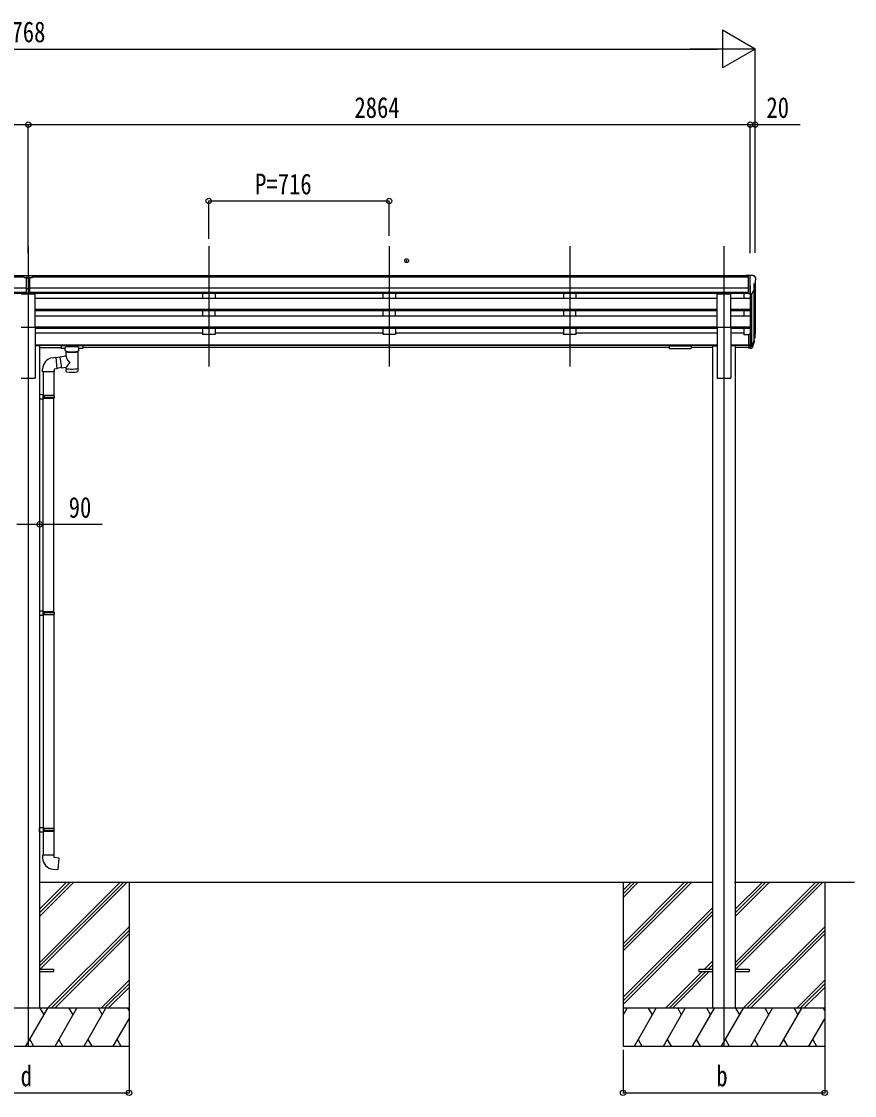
# Model space of a CAD drawing. Units: millimetres, scale not verified. Extents: x -10512 to 10512, y -7425 to 7425.
# Drawn here: x -1282 to 2023, y -3698 to 564 of the extents above; entities that cross this region are included whole.
import ezdxf
from ezdxf.enums import TextEntityAlignment as Align

# ---------------------------------------------------------------- set-up
doc = ezdxf.new("R2010")
doc.units = ezdxf.units.MM
doc.header["$LTSCALE"] = 30
doc.header["$PDMODE"] = 32
doc.header["$PDSIZE"] = 15
for name, color, linetype in [('0-3_YKK_12', 2, 'Continuous'), ('0-4_YKK_13', 4, 'Continuous'), ('0-5_YKK_A1', 4, 'Continuous'), ('0-6_YKK_D', 6, 'Continuous')]:
    doc.layers.add(name, color=color, linetype=linetype)
doc.styles.add('ＭＳ ゴシック', font='')
doc.styles.get('ＭＳ ゴシック').set_extended_font_data('MS Gothic')

msp = doc.modelspace()

# ---------------------------------------------------------------- linework, layer by layer
at = {"layer": '0-3_YKK_12'}
for p, q in [((-1255.31, -326.95), (-1255.31, -3501.36)), ((-539.31, -326.95), (-539.31, -804.47)), ((176.69, -326.95), (176.69, -804.47)), ((892.69, -326.95), (892.69, -804.47)), ((1504.69, -326.95), (1504.69, -3501.36))]:
    msp.add_line(p, q, dxfattribs=at)
at = {"layer": '0-4_YKK_13'}
for p, q in [((-1271.81, -451.37), (-1271.81, -443.53)), ((-1271.81, -451.37), (-1261.81, -451.37)), ((-1255.31, -452.19), (-1261.81, -451.79)), ((-1261.81, -453.37), (-1248.81, -453.37)), ((-1248.81, -451.85), (-1255.31, -452.17)), ((-1248.81, -515), (-1248.81, -449.72)), ((1602.19, -443.34), (1592.19, -443.43)), ((1592.19, -444.94), (1592.19, -443.43)), ((1602.19, -515.32), (1602.19, -443.34)), ((1620.69, -443.34), (1602.19, -443.34)), ((1608.69, -516.32), (1608.69, -443.34)), ((1620.69, -443.34), (1623.02, -443.48)), ((1623.78, -443.91), (1627.84, -449.72)), ((1630.69, -452.71), (1630.69, -453.34)), ((-1261.81, -494.89), (-1255.31, -495.06)), ((-1255.31, -495.06), (-1248.81, -494.89)), ((1616.31, -514.51), (1625.31, -498.92)), ((1622.69, -477.85), (1622.69, -494.13)), ((1628.15, -474.52), (1622.84, -477.59)), ((-1282.81, -516.99), (-1227.81, -516.99)), ((-1261.81, -513.94), (-1255.31, -514.34)), ((-1255.31, -514.34), (-1248.81, -513.94)), ((-1227.81, -648.79), (-1227.81, -516.99)), ((1477.19, -648.79), (1477.19, -516.99)), ((1477.19, -516.99), (1532.19, -516.99)), ((1532.19, -648.79), (1532.19, -516.99)), ((1602.19, -515.32), (1608.69, -515.32)), ((1608.69, -516.32), (1613.9, -516.01)), ((-1282.81, -648.79), (-1227.81, -648.79)), ((1477.19, -648.79), (1532.19, -648.79)), ((1602.19, -677.06), (1602.19, -731.1)), ((1602.19, -677.06), (1608.69, -677.06)), ((1608.69, -677.06), (1608.69, -731.84)), ((-1125.31, -721.64), (-1125.31, -732.4)), ((-1040.31, -720.98), (-1123.31, -720.98)), ((-1040.31, -723.16), (-1123.31, -723.16)), ((-1038.31, -721.64), (-1038.31, -732.4)), ((-1038.31, -721.84), (-1038.31, -723.38)), ((1287.69, -721.64), (1287.69, -732.4)), ((1287.69, -721.84), (1287.69, -723.38)), ((1289.69, -720.98), (1372.69, -720.98)), ((1289.69, -723.16), (1372.69, -723.16)), ((1374.69, -721.64), (1374.69, -732.4)), ((1602.19, -717.2), (1608.69, -717.2)), ((1602.19, -722.07), (1608.69, -722.07)), ((1608.69, -722.09), (1613.82, -722.09)), ((1608.69, -723.9), (1613.53, -723.9)), ((1615.12, -721.42), (1622.88, -706.01)), ((1624.32, -706.37), (1616.13, -722.55)), ((1624.94, -706.93), (1616.13, -730.48)), ((1626.99, -689.88), (1623.72, -696.94)), ((1627.59, -691.25), (1623.72, -699.2)), ((1625.28, -702.53), (1624.94, -706.93)), ((-1129.93, -765.86), (-1104.71, -761.94)), ((-1129.93, -765.86), (-1122.91, -811.11)), ((-1108.81, -733.07), (-1123.31, -733.07)), ((-1108.81, -739.88), (-1108.81, -729.6)), ((-1104.71, -761.95), (-1104.71, -744.36)), ((-1058.91, -744.38), (-1058.9, -824.67)), ((-1054.81, -739.88), (-1054.81, -729.6)), ((-1040.31, -733.07), (-1054.81, -733.07)), ((1289.69, -733.07), (1372.69, -733.07)), ((1602.19, -731.1), (1608.69, -731.1)), ((1608.69, -731.84), (1613.53, -731.84)), ((-1158.67, -769.88), (-1146.16, -768.32)), ((-1129.64, -767.73), (-1145.99, -770.27)), ((-1123.2, -809.24), (-1142.32, -812.2)), ((-1104.71, -808.29), (-1122.91, -811.11)), ((-1104.73, -824.67), (-1104.71, -808.04)), ((-1198.07, -825.89), (-1198.07, -814.98)), ((-1152.07, -825.89), (-1198.07, -825.89)), ((-1196.11, -825.89), (-1196.11, -916.73)), ((-1154.11, -825.89), (-1154.11, -919.29)), ((-1194.11, -916.79), (-1210.11, -916.31)), ((-1210.11, -916.31), (-1210.11, -934.26)), ((-1194.11, -933.79), (-1210.11, -934.26)), ((-1194.11, -918.79), (-1196.11, -918.79)), ((-1153.11, -919.29), (-1196.11, -919.29)), ((-1152.11, -921.29), (-1196.11, -921.29)), ((-1152.11, -929.29), (-1196.11, -929.29)), ((-1153.11, -931.29), (-1196.11, -931.29)), ((-1196.11, -1775.98), (-1196.11, -933.84)), ((-1194.11, -918.79), (-1194.11, -916.79)), ((-1194.11, -933.79), (-1194.11, -931.79)), ((-1191.64, -921.29), (-1191.21, -919.29)), ((-1154.11, -1778.54), (-1154.11, -931.29)), ((-1152.11, -921.29), (-1153.11, -919.29)), ((-1152.11, -929.29), (-1153.11, -931.29)), ((-1152.11, -921.29), (-1152.11, -929.29)), ((-1194.11, -1776.04), (-1210.11, -1775.57)), ((-1210.11, -1775.57), (-1210.11, -1793.51)), ((-1194.11, -1778.04), (-1196.11, -1778.04)), ((-1153.11, -1778.54), (-1196.11, -1778.54)), ((-1152.11, -1780.54), (-1196.11, -1780.54)), ((-1152.11, -1788.54), (-1196.11, -1788.54)), ((-1194.11, -1778.04), (-1194.11, -1776.04)), ((-1191.64, -1780.54), (-1191.21, -1778.54)), ((-1152.11, -1780.54), (-1153.11, -1778.54)), ((-1152.11, -1788.54), (-1153.11, -1790.54)), ((-1152.11, -1780.54), (-1152.11, -1788.54)), ((-1194.11, -1793.04), (-1210.11, -1793.51)), ((-1153.11, -1790.54), (-1196.11, -1790.54)), ((-1196.11, -1793.1), (-1196.11, -2635.23)), ((-1194.11, -1793.04), (-1194.11, -1791.04)), ((-1154.11, -1790.54), (-1154.11, -2637.79)), ((-1194.11, -2635.29), (-1210.11, -2634.82)), ((-1210.11, -2652.76), (-1210.11, -2634.82)), ((-1153.11, -2637.79), (-1196.11, -2637.79)), ((-1152.11, -2639.79), (-1196.11, -2639.79)), ((-1194.11, -2635.29), (-1194.11, -2637.29)), ((-1152.11, -2639.79), (-1153.11, -2637.79)), ((-1152.11, -2647.79), (-1152.11, -2639.79)), ((-1194.11, -2652.29), (-1210.11, -2652.76)), ((-1152.11, -2647.79), (-1196.11, -2647.79)), ((-1153.11, -2649.79), (-1196.11, -2649.79)), ((-1194.11, -2650.29), (-1196.11, -2650.29)), ((-1196.11, -2652.35), (-1196.11, -2743.79)), ((-1194.11, -2650.29), (-1194.11, -2652.29)), ((-1191.64, -2647.79), (-1191.21, -2649.79)), ((-1154.11, -2649.79), (-1154.11, -2743.79)), ((-1152.11, -2647.79), (-1153.11, -2649.79)), ((-1152.11, -2743.79), (-1198.11, -2743.79)), ((-1198.11, -2743.79), (-1198.11, -2754.71)), ((-1152.11, -2753.79), (-1152.11, -2743.79)), ((-1210.11, -3196.86), (-1155.31, -3196.86)), ((-1210.11, -3205.86), (-1155.31, -3205.86)), ((-1155.31, -3196.86), (-1155.31, -3205.86)), ((1404.69, -3196.86), (1404.69, -3205.86)), ((1404.69, -3196.86), (1459.49, -3196.86)), ((1404.69, -3205.86), (1459.49, -3205.86)), ((1549.89, -3196.86), (1604.69, -3196.86)), ((1549.89, -3205.86), (1604.69, -3205.86)), ((1604.69, -3196.86), (1604.69, -3205.86))]:
    msp.add_line(p, q, dxfattribs=at)
for points in [[(-1271.81, -443.53), (-1253.81, -443.37), (-1238.81, -443.51)], [(-1248.81, -515), (-1255.31, -515.4), (-1261.81, -515), (-1261.81, -449.66)], [(-1248.81, -451.33), (-1238.81, -451.24), (-1238.81, -443.51)], [(-1248.81, -496), (-1252.07, -496.08), (-1255.31, -496.16), (-1258.55, -496.08), (-1261.81, -496)], [(-1123.31, -720.98), (-1123.67, -720.98), (-1124.2, -721.01), (-1124.65, -721.06), (-1124.95, -721.14), (-1125.12, -721.24), (-1125.24, -721.37), (-1125.31, -721.55), (-1125.31, -721.64)], [(-1038.31, -721.64), (-1038.35, -721.45), (-1038.43, -721.31), (-1038.53, -721.22), (-1038.63, -721.16), (-1038.75, -721.11), (-1039.05, -721.05), (-1039.54, -721), (-1040.08, -720.98), (-1040.31, -720.98)], [(1287.69, -721.64), (1287.73, -721.45), (1287.81, -721.31), (1287.91, -721.22), (1288.01, -721.16), (1288.13, -721.11), (1288.42, -721.05), (1288.91, -721), (1289.45, -720.98), (1289.69, -720.98)], [(1372.69, -720.98), (1373.04, -720.98), (1373.57, -721.01), (1374.02, -721.06), (1374.32, -721.14), (1374.49, -721.24), (1374.61, -721.37), (1374.68, -721.55), (1374.69, -721.64)], [(-1123.31, -733.07), (-1123.67, -733.06), (-1124.2, -733.04), (-1124.65, -732.99), (-1124.95, -732.91), (-1125.12, -732.81), (-1125.24, -732.67), (-1125.31, -732.49), (-1125.31, -732.4)], [(-1104.71, -744.36), (-1104.95, -744.27), (-1106.3, -743.54), (-1107.41, -742.69), (-1108.17, -741.82), (-1108.63, -740.92), (-1108.8, -740.04)], [(-1054.85, -739.82), (-1054.83, -740.17), (-1055.07, -741.13), (-1055.59, -742.01), (-1056.4, -742.85), (-1057.51, -743.65), (-1058.91, -744.38)], [(-1038.31, -732.4), (-1038.35, -732.6), (-1038.43, -732.74), (-1038.53, -732.83), (-1038.63, -732.89), (-1038.75, -732.94), (-1039.05, -733), (-1039.54, -733.04), (-1040.08, -733.07), (-1040.31, -733.07)], [(1287.69, -732.4), (1287.73, -732.6), (1287.81, -732.74), (1287.91, -732.83), (1288.01, -732.89), (1288.13, -732.94), (1288.42, -733), (1288.91, -733.04), (1289.45, -733.07), (1289.69, -733.07)], [(1372.69, -733.07), (1373.04, -733.06), (1373.57, -733.04), (1374.02, -732.99), (1374.32, -732.91), (1374.49, -732.81), (1374.61, -732.67), (1374.68, -732.49), (1374.69, -732.4)], [(-1146.16, -768.32), (-1142.15, -814.15), (-1152.07, -815.89), (-1152.07, -825.89)], [(-1194.11, -931.79), (-1196.11, -931.79), (-1196.11, -918.79)], [(-1191.64, -921.29), (-1191.64, -929.29), (-1191.21, -931.29)], [(-1194.11, -1791.04), (-1196.11, -1791.04), (-1196.11, -1778.04)], [(-1191.64, -1780.54), (-1191.64, -1788.54), (-1191.21, -1790.54)], [(-1194.11, -2637.29), (-1196.11, -2637.29), (-1196.11, -2650.29)], [(-1191.64, -2647.79), (-1191.64, -2639.79), (-1191.21, -2637.79)], [(-1157.03, -2799.54), (-1136.2, -2801.36), (-1132.19, -2755.53), (-1152.11, -2753.79)]]:
    msp.add_lwpolyline(points, dxfattribs=at)
for centre, radius, start, end in [((1622.96, -444.48), 1, 35, 86.5), ((1627.69, -452.71), 3, 0, 87), ((1428.69, -453.34), 202, 355.05096, 0), ((1622.99, -477.85), 0.3, 120, 180), ((1622.99, -494.13), 0.3, 180, 265.2833), ((1622.72, -497.42), 3, 330, 85.2833), ((1623.78, -470.15), 6.18, 315.00103, 354.2965), ((1613.71, -513.01), 3, 273.5, 330), ((1598.1, -680.38), 30.41, 341.80266, 352.8448), ((1599.51, -682.14), 29.53, 342.01856, 353.49194), ((-1152.16, -815.33), 45.91, 98.14944, 179.55845), ((-1153.11, -2754.71), 45, 180, 265)]:
    msp.add_arc(centre, radius, start, end, dxfattribs=at)
for centre, major_axis, ratio, start_param, end_param in [((-1230.74, -453.68), (24.57, -1.51), 0.121868, 3.1422238, 3.1491027), ((1540.83, -675.89), (-87.93, 4.42), 0.541684, 3.060334, 3.2172517), ((1540.04, -682.57), (89.06, 1.43), 0.57596, 6.1985533, 6.3701348), ((-1123.31, -723.38), (-2, 0), 0.109601, 4.712389, 6.2831853), ((-1040.31, -723.38), (-2, 0), 0.109601, 3.1415927, 4.712389), ((1289.69, -723.38), (2, 0), 0.109601, 1.5707963, 3.1415927), ((1372.69, -723.38), (2, 0), 0.109601, 0, 1.5707963), ((1613.53, -721.19), (3, 0), 0.90356, 4.712389, 5.7595865), ((1613.82, -720.74), (1.5, 0), 0.90356, 4.712389, 5.7595865), ((1538.77, -682.47), (88.05, 0), 0.90356, 5.9828017, 6.0168888), ((1623.98, -702.53), (-1.3, 0), 0.90356, 2.9359903, 4.9130961), ((1538.06, -686.34), (89.07, 0), 0.90356, 6.0316505, 6.077583), ((-1081.81, -729.6), (-27, 0), 0.122176, 3.1415927, 6.2831853), ((-1092.81, -739.88), (-16, 0), 0.361356, 0, 0.0194874), ((-1081.81, -788.49), (22.81, -26.62), 0.234429, 3.1563334, 4.5976381), ((-1081.8, -744.83), (-22.92, 0.42), 0.07247, 0.0008089, 1.5716053), ((-1081.8, -746.45), (-22.92, 0.42), 0.07247, 0.0008089, 1.5716053), ((-1081.82, -744.83), (22.91, 0.42), 0.072511, 4.711586, 6.2823824), ((-1081.82, -746.45), (22.91, 0.42), 0.072511, 4.711586, 6.2823824), ((1613.53, -729.13), (-3, 0), 0.90356, 1.5707963, 2.6179939), ((-1084.37, -785.84), (-20.32, -22.25), 0.045535, 4.9756507, 6.2441899), ((-1081.81, -824.67), (-22.92, 0), 0.101955, 6.2829723, 9.4248207), ((-1081.81, -812.23), (-22.91, 0), 0.122865, 6.2831853, 9.424778)]:
    msp.add_ellipse(centre, major_axis=major_axis, ratio=ratio, start_param=start_param, end_param=end_param, dxfattribs=at)
at = {"layer": '0-5_YKK_A1'}
for p, q in [((-1271.81, -444.94), (-4112.81, -444.94)), ((-1271.81, -450.16), (-4112.81, -450.16)), ((-1248.81, -450.16), (-1248.81, -450.16)), ((1602.19, -444.94), (-1238.81, -444.94)), ((1602.19, -450.16), (-1238.81, -450.16)), ((-1261.81, -493.69), (-4112.81, -493.69)), ((1602.19, -493.69), (-1248.81, -493.69)), ((1608.69, -484.44), (1608.69, -677.06)), ((1623.72, -501.69), (1623.72, -703.41)), ((1628.69, -473.92), (1628.69, -676.7)), ((-1261.81, -511.54), (-4112.81, -511.54)), ((-1261.81, -514.79), (-4112.81, -514.79)), ((1602.19, -511.54), (-1248.81, -511.54)), ((1602.19, -514.79), (-1248.81, -514.79)), ((1477.19, -535.37), (-1227.81, -535.37)), ((-564.31, -514.89), (-564.31, -535.27)), ((-514.31, -535.27), (-564.31, -535.27)), ((-514.31, -514.89), (-514.31, -535.27)), ((151.69, -514.89), (151.69, -535.27)), ((201.69, -535.27), (151.69, -535.27)), ((201.69, -514.89), (201.69, -535.27)), ((867.69, -514.89), (867.69, -536.76)), ((917.69, -535.27), (867.69, -535.27)), ((917.69, -514.89), (917.69, -536.76)), ((1608.69, -535.37), (1532.19, -535.37)), ((1583.69, -514.79), (1583.69, -535.37)), ((1614.69, -515.85), (1614.7, -721.84)), ((1477.19, -578.73), (-1227.81, -578.73)), ((1477.19, -580.23), (-1227.81, -580.23)), ((1477.19, -584.55), (-1227.81, -584.55)), ((-564.31, -584.55), (-564.31, -605.38)), ((-514.31, -605.38), (-514.31, -584.55)), ((151.69, -584.55), (151.69, -605.38)), ((201.69, -605.38), (201.69, -584.55)), ((867.69, -584.55), (867.69, -605.38)), ((917.69, -605.38), (917.69, -584.55)), ((1608.69, -578.73), (1532.19, -578.73)), ((1608.69, -580.23), (1532.19, -580.23)), ((1608.69, -584.55), (1532.19, -584.55)), ((1583.69, -584.55), (1583.69, -605.47)), ((1477.19, -605.47), (-1227.81, -605.47)), ((-514.31, -605.38), (-564.31, -605.38)), ((201.69, -605.38), (151.69, -605.38)), ((917.69, -605.38), (867.69, -605.38)), ((1608.69, -605.47), (1532.19, -605.47)), ((-1227.81, -648.79), (-1227.81, -851.36)), ((1477.19, -648.84), (-1227.81, -648.84)), ((1477.19, -650.33), (-1227.81, -650.33)), ((1477.19, -654.65), (-1227.81, -654.65)), ((-564.31, -672.75), (-1227.81, -672.75)), ((-564.31, -654.65), (-564.31, -677.7)), ((-514.31, -677.7), (-564.31, -677.7)), ((-514.31, -654.65), (-514.31, -677.7)), ((151.69, -672.75), (-514.31, -672.75)), ((151.69, -654.65), (151.69, -677.7)), ((201.69, -677.7), (151.69, -677.7)), ((201.69, -654.65), (201.69, -677.7)), ((867.69, -672.75), (201.69, -672.75)), ((867.69, -654.65), (867.69, -677.7)), ((917.69, -677.7), (867.69, -677.7)), ((917.69, -654.65), (917.69, -677.7)), ((1477.19, -672.75), (917.69, -672.75)), ((1477.19, -648.79), (1477.19, -851.36)), ((1532.19, -648.79), (1532.19, -851.36)), ((1608.69, -648.84), (1532.19, -648.79)), ((1608.69, -650.33), (1532.19, -650.33)), ((1608.69, -654.65), (1532.19, -654.65)), ((1583.69, -672.75), (1532.19, -672.75)), ((1583.69, -654.65), (1583.69, -677.7)), ((1583.69, -677.7), (1602.19, -677.7)), ((1477.19, -719.77), (-1227.81, -719.77)), ((1477.19, -721.16), (-1227.81, -721.16)), ((-1210.11, -722.36), (-1227.81, -722.36)), ((-1210.11, -722.36), (-1210.11, -3351.36)), ((1459.49, -722.36), (1459.49, -3351.36)), ((1459.49, -722.36), (1477.19, -722.36)), ((1602.19, -719.77), (1532.19, -719.77)), ((1602.19, -721.16), (1532.19, -721.16)), ((1549.89, -722.36), (1532.19, -722.36)), ((1549.89, -722.36), (1549.89, -3351.36)), ((-1210.11, -728.85), (-1125.31, -728.85)), ((1287.69, -728.85), (-1038.31, -728.85)), ((1459.49, -728.85), (1374.69, -728.85)), ((1602.19, -728.85), (1549.89, -728.85)), ((-1282.81, -851.36), (-1227.81, -851.36)), ((1477.19, -851.36), (1532.19, -851.36)), ((-1210.31, -3170.83), (-890.83, -2851.36)), ((-1210.31, -3184.98), (-876.69, -2851.36)), ((-1210.31, -2986.99), (-1074.68, -2851.36)), ((-1210.31, -2972.85), (-1088.82, -2851.36)), ((-1210.31, -2958.7), (-1102.97, -2851.36)), ((-1210.11, -2851.36), (-734.28, -2851.36)), ((-1208.05, -3196.86), (-862.55, -2851.36)), ((-1103.11, -2851.36), (1456.49, -2851.36)), ((-855.51, -2851.36), (-855.51, -3501.36)), ((1104.49, -2851.36), (1104.49, -3501.36)), ((1104.49, -3095.53), (1348.67, -2851.36)), ((1104.49, -3109.68), (1362.81, -2851.36)), ((1104.49, -3123.82), (1376.95, -2851.36)), ((1104.49, -2911.69), (1164.82, -2851.36)), ((1104.49, -2897.55), (1150.68, -2851.36)), ((1104.49, -2883.4), (1136.53, -2851.36)), ((1546.89, -2851.36), (2022.72, -2851.36)), ((1549.69, -3170.83), (1869.17, -2851.36)), ((1549.69, -3184.98), (1883.31, -2851.36)), ((1549.69, -2986.99), (1685.32, -2851.36)), ((1549.69, -2972.85), (1671.18, -2851.36)), ((1549.69, -2958.7), (1657.03, -2851.36)), ((1551.95, -3196.86), (1897.45, -2851.36)), ((1904.49, -2851.36), (1904.49, -3501.36)), ((1104.49, -3307.67), (1459.29, -2952.87)), ((1104.49, -3321.81), (1459.29, -2967.01)), ((1104.49, -3335.95), (1459.29, -2981.15)), ((-1178.7, -3351.36), (-855.51, -3028.17)), ((-1164.56, -3351.36), (-855.51, -3042.31)), ((-1150.42, -3351.36), (-855.51, -3056.45)), ((1581.3, -3351.36), (1904.49, -3028.17)), ((1595.44, -3351.36), (1904.49, -3042.31)), ((1609.58, -3351.36), (1904.49, -3056.45)), ((1427.43, -3196.86), (1459.29, -3165)), ((1441.57, -3196.86), (1459.29, -3179.14)), ((1455.71, -3196.86), (1459.29, -3193.28)), ((1272.93, -3351.36), (1418.43, -3205.86)), ((1287.07, -3351.36), (1432.57, -3205.86)), ((1301.21, -3351.36), (1446.71, -3205.86)), ((-966.57, -3351.36), (-855.51, -3240.3)), ((-952.43, -3351.36), (-855.51, -3254.44)), ((-938.29, -3351.36), (-855.51, -3268.58)), ((1793.43, -3351.36), (1904.49, -3240.3)), ((1807.57, -3351.36), (1904.49, -3254.44)), ((1821.71, -3351.36), (1904.49, -3268.58)), ((-855.51, -3351.36), (-1655.51, -3351.36)), ((-1264.36, -3501.36), (-1177.75, -3351.36)), ((-1192.75, -3377.34), (-1207.76, -3351.36)), ((-1148.89, -3501.36), (-1062.28, -3351.36)), ((-1077.28, -3377.34), (-1092.28, -3351.36)), ((-1033.42, -3501.36), (-946.81, -3351.36)), ((-976.81, -3351.36), (-961.81, -3377.34)), ((-861.34, -3351.36), (-855.51, -3361.46)), ((1904.49, -3351.36), (1104.49, -3351.36)), ((1104.49, -3378.86), (1120.37, -3351.36)), ((1149.23, -3501.36), (1235.84, -3351.36)), ((1220.84, -3377.34), (1205.84, -3351.36)), ((1264.7, -3501.36), (1351.31, -3351.36)), ((1336.31, -3377.34), (1321.3, -3351.36)), ((1380.17, -3501.36), (1466.78, -3351.36)), ((1451.78, -3377.34), (1436.77, -3351.36)), ((1495.64, -3501.36), (1582.25, -3351.36)), ((1567.25, -3377.34), (1552.24, -3351.36)), ((1611.11, -3501.36), (1697.72, -3351.36)), ((1682.72, -3377.34), (1667.72, -3351.36)), ((1726.58, -3501.36), (1813.19, -3351.36)), ((1783.19, -3351.36), (1798.19, -3377.34)), ((1898.66, -3351.36), (1904.49, -3361.46)), ((-917.95, -3501.36), (-855.51, -3393.22)), ((1842.05, -3501.36), (1904.49, -3393.22)), ((-1249.36, -3475.38), (-1234.36, -3501.36)), ((-1133.89, -3475.38), (-1118.89, -3501.36)), ((-1018.42, -3475.38), (-1003.42, -3501.36)), ((-902.95, -3475.38), (-887.95, -3501.36)), ((1164.23, -3475.38), (1179.23, -3501.36)), ((1279.7, -3475.38), (1294.7, -3501.36)), ((1395.17, -3475.38), (1410.17, -3501.36)), ((1510.64, -3475.38), (1525.64, -3501.36)), ((1626.11, -3475.38), (1641.11, -3501.36)), ((1741.58, -3475.38), (1756.58, -3501.36)), ((1857.05, -3475.38), (1872.05, -3501.36)), ((-1655.51, -3501.36), (-855.51, -3501.36)), ((1104.49, -3501.36), (1904.49, -3501.36))]:
    msp.add_line(p, q, dxfattribs=at)
msp.add_point((245.97, -384.99), dxfattribs=at)
at = {"layer": '0-6_YKK_D'}
for p, q in [((1628.69, 455.06), (1498.78, 530.06)), ((1498.78, 530.06), (1498.78, 380.06)), ((-3989.31, 455.06), (1478.69, 455.06)), ((1628.69, 455.06), (1368.88, 455.06)), ((1628.69, 455.06), (1498.78, 380.06)), ((1628.69, -353.52), (1628.69, 456.06)), ((-4119.31, 155.06), (-1255.31, 155.06)), ((-1255.31, -354.52), (-1255.31, 156.06)), ((-1255.31, -354.52), (-1255.31, 156.06)), ((-1255.31, 155.06), (1608.69, 155.06)), ((1608.69, -354.52), (1608.69, 156.06)), ((1608.69, -354.52), (1608.69, 156.06)), ((1628.69, -352.52), (1628.69, 156.06)), ((-539.31, -298.07), (-539.31, -146.96)), ((-539.31, -147.96), (176.69, -147.96)), ((176.69, -286.93), (176.69, -146.96)), ((-855.51, -3487.14), (-855.51, -3688.07)), ((1104.49, -3516.57), (1104.49, -3688.07)), ((1904.49, -3502.36), (1904.49, -3688.07)), ((-1655.51, -3687.07), (-855.51, -3687.07)), ((1104.49, -3687.07), (1904.49, -3687.07))]:
    msp.add_line(p, q, dxfattribs=at)
for points in [[(1608.69, 155.06), (1628.69, 155.06), (1807.19, 155.06)], [(-1300.51, -1430.91), (-1210.11, -1430.91), (-961.56, -1430.91)]]:
    msp.add_lwpolyline(points, dxfattribs=at)
for centre in [(-1255.31, 155.06), (-1255.31, 155.06), (1608.69, 155.06), (1608.69, 155.06), (1628.69, 155.06), (-539.31, -147.96), (176.69, -147.96), (-1210.11, -1430.91), (-855.51, -3687.07), (1104.49, -3687.07), (1904.49, -3687.07)]:
    msp.add_circle(centre, 10.62, dxfattribs=at)

# ---------------------------------------------------------------- texts
at = {"layer": '0-6_YKK_D', "style": 'ＭＳ ゴシック', "width": 0.8}
for s, p in [('Lt=5768', (-1501.31, 457.06)), ('2864', (38.69, 157.06)), ('20', (1673.19, 157.06)), ('P=716', (-355.31, -146.66)), ('90', (-1094.86, -1429.61)), ('d', (-1285.51, -3685.77)), ('b', (1474.49, -3685.77))]:
    msp.add_text(s, height=82.48, dxfattribs=at).set_placement(p, align=Align.BOTTOM_LEFT)

doc.saveas('drawing.dxf')
